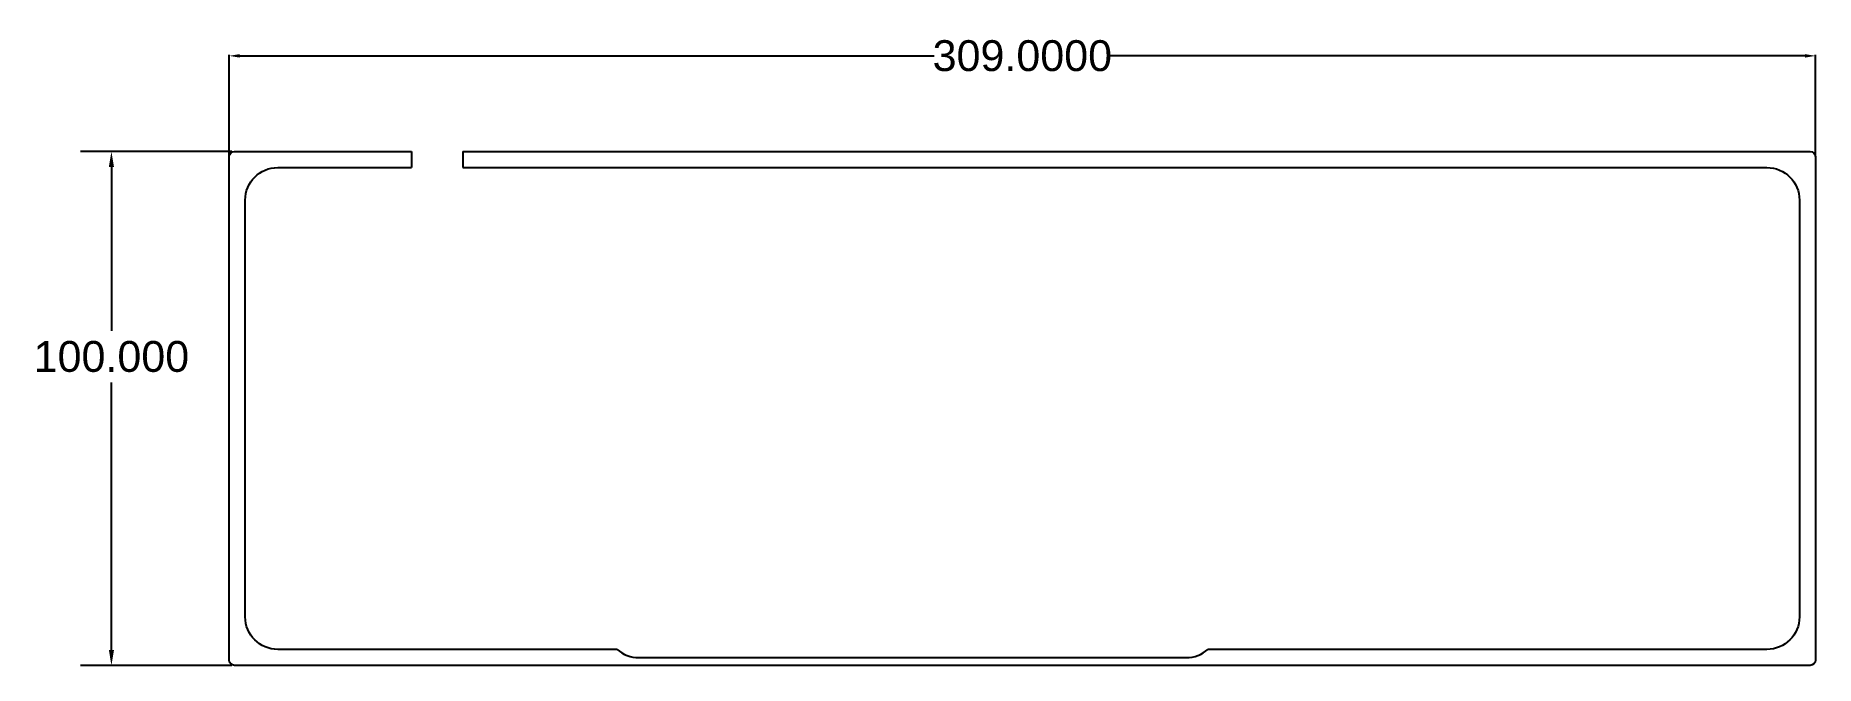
# Model space of a CAD drawing. Header units: inches. Extents: x -1 to 346, y -3 to 120.
import ezdxf

# ---------------------------------------------------------------- set-up
doc = ezdxf.new("R2010")
doc.units = ezdxf.units.IN
doc.header["$MEASUREMENT"] = 0
doc.styles.get("Standard").update_dxf_attribs({"font": 'Arial.ttf'})
doc.dimstyles.new('Metric', dxfattribs={"dimtxt": 6, "dimasz": 3, "dimexe": 6, "dimexo": 0.5, "dimgap": 2, "dimtad": 0, "dimtih": 1, "dimtoh": 1, "dimdec": 3, "dimzin": 0, "dimdsep": 46, "dimtxsty": 'Standard', "dimcen": 0.09, "dimazin": 0, "dimtfac": 1, "dimtdec": 3, "dimtofl": 0, "dimtmove": 0, "dimatfit": 3, "dimfxl": 1, "dimtolj": 1, "dimtzin": 0, "dimarcsym": 0})
doc.dimstyles.get("Standard").update_dxf_attribs({"dimtxt": 0.18, "dimasz": 0.18, "dimexe": 0.18, "dimexo": 0.0625, "dimgap": 0.09, "dimtad": 0, "dimtih": 1, "dimtoh": 1, "dimdec": 4, "dimzin": 0, "dimdsep": 46, "dimtxsty": 'Standard', "dimcen": 0.09, "dimadec": 0, "dimazin": 0, "dimtfac": 1, "dimtdec": 4, "dimtofl": 0, "dimtmove": 0, "dimatfit": 3, "dimfxl": 1, "dimtolj": 1, "dimtzin": 0, "dimarcsym": 0})

# ---------------------------------------------------------------- blocks, each defined once
blk = doc.blocks.new('*D4')
at = {"color": 0, "lineweight": -2, "transparency": 16777216}
for p, q in [((37.42, 97.14), (7.96, 97.14)), ((13.96, 94.14), (13.96, 62.26)), ((13.96, 0.14), (13.96, 52.17)), ((37.42, -2.86), (7.96, -2.86))]:
    blk.add_line(p, q, dxfattribs=at)
at = {"color": 0, "transparency": 16777216}
for points in [[(13.46, 94.14), (14.46, 94.14), (13.96, 97.14)], [(13.46, 0.14), (14.46, 0.14), (13.96, -2.86)]]:
    blk.add_solid(points, dxfattribs=at)
at = {"layer": 'Defpoints', "color": 0, "transparency": 16777216}
for p in [(37.92, 97.14), (13.96, -2.86), (37.92, -2.86)]:
    blk.add_point(p, dxfattribs=at)
at = {"color": 0, "transparency": 16777216, "insert": (13.96, 57.22), "char_height": 6, "attachment_point": 5}
blk.add_mtext('\\A1;100.000', dxfattribs=at)
blk = doc.blocks.new('*D14')
at = {"color": 0, "lineweight": -2, "transparency": 16777216}
for p, q in [((36.92, 96.2), (36.92, 115.95)), ((38.92, 115.77), (174.26, 115.77)), ((343.92, 115.77), (208.57, 115.77)), ((345.92, 96.2), (345.92, 115.95))]:
    blk.add_line(p, q, dxfattribs=at)
at = {"color": 0, "transparency": 16777216}
for points in [[(38.92, 116.1), (38.92, 115.43), (36.92, 115.77)], [(343.92, 116.1), (343.92, 115.43), (345.92, 115.77)]]:
    blk.add_solid(points, dxfattribs=at)
at = {"layer": 'Defpoints', "color": 0, "transparency": 16777216}
for p in [(345.92, 115.77), (36.92, 96.14), (345.92, 96.14)]:
    blk.add_point(p, dxfattribs=at)
at = {"color": 0, "transparency": 16777216, "insert": (191.42, 115.77), "char_height": 6, "attachment_point": 5}
blk.add_mtext('\\A1;309.0000', dxfattribs=at)

msp = doc.modelspace()

# ---------------------------------------------------------------- linework, layer by layer
for p, q in [((72.41583, 97.13657), (72.41583, 94.03657)), ((82.41583, 97.13657), (82.41583, 94.03657)), ((116.69742, -1.36343), (223.35197, -1.36343))]:
    msp.add_line(p, q)
for points in [[(82.41583, 97.13657), (344.91583, 97.13657, -0.414213562), (345.91583, 96.13657), (345.91583, -1.86343, -0.414213562), (344.91583, -2.86343), (37.91583, -2.86343, -0.414213562), (36.91583, -1.86343), (36.91583, 96.13657, -0.414213562), (37.91583, 97.13657), (72.41583, 97.13657)], [(112.48316, 0.23657), (46.36583, 0.23657, -0.414213562), (40.01583, 6.58657), (40.01583, 87.68657, -0.414213562), (46.36583, 94.03657), (72.41583, 94.03657)], [(82.41583, 94.03657), (336.46583, 94.03657, -0.414213562), (342.81583, 87.68657), (342.81583, 6.58657, -0.414213562), (336.46583, 0.23657), (227.56623, 0.23657)]]:
    msp.add_lwpolyline(points, format="xyb")
for centre, start, end in [((116.69742, 4.98657), 228.4201465, 270), ((223.35197, 4.98657), 270, 311.5798535)]:
    msp.add_arc(centre, 6.35, start, end)

# ---------------------------------------------------------------- dimensions: what is measured, and where the dimension line sits
dim = msp.add_linear_dim(base=(345.91583, 115.76783), p1=(36.91583, 96.13657), p2=(345.91583, 96.13657), dimstyle='Standard', override={"dimtxt": 6, "dimasz": 2})
dim.commit()
dim.dimension.update_dxf_attribs({"geometry": '*D14', "text_midpoint": (191.41583, 115.76783)})
dim = msp.add_linear_dim(base=(13.95559, -2.86343), p1=(37.91583, 97.13666), p2=(37.91583, -2.86343), angle=90, dimstyle='Metric')
dim.commit()
dim.dimension.update_dxf_attribs({"geometry": '*D4', "text_midpoint": (13.95559, 57.21568), "dimtype": 160})

doc.saveas('drawing.dxf')
